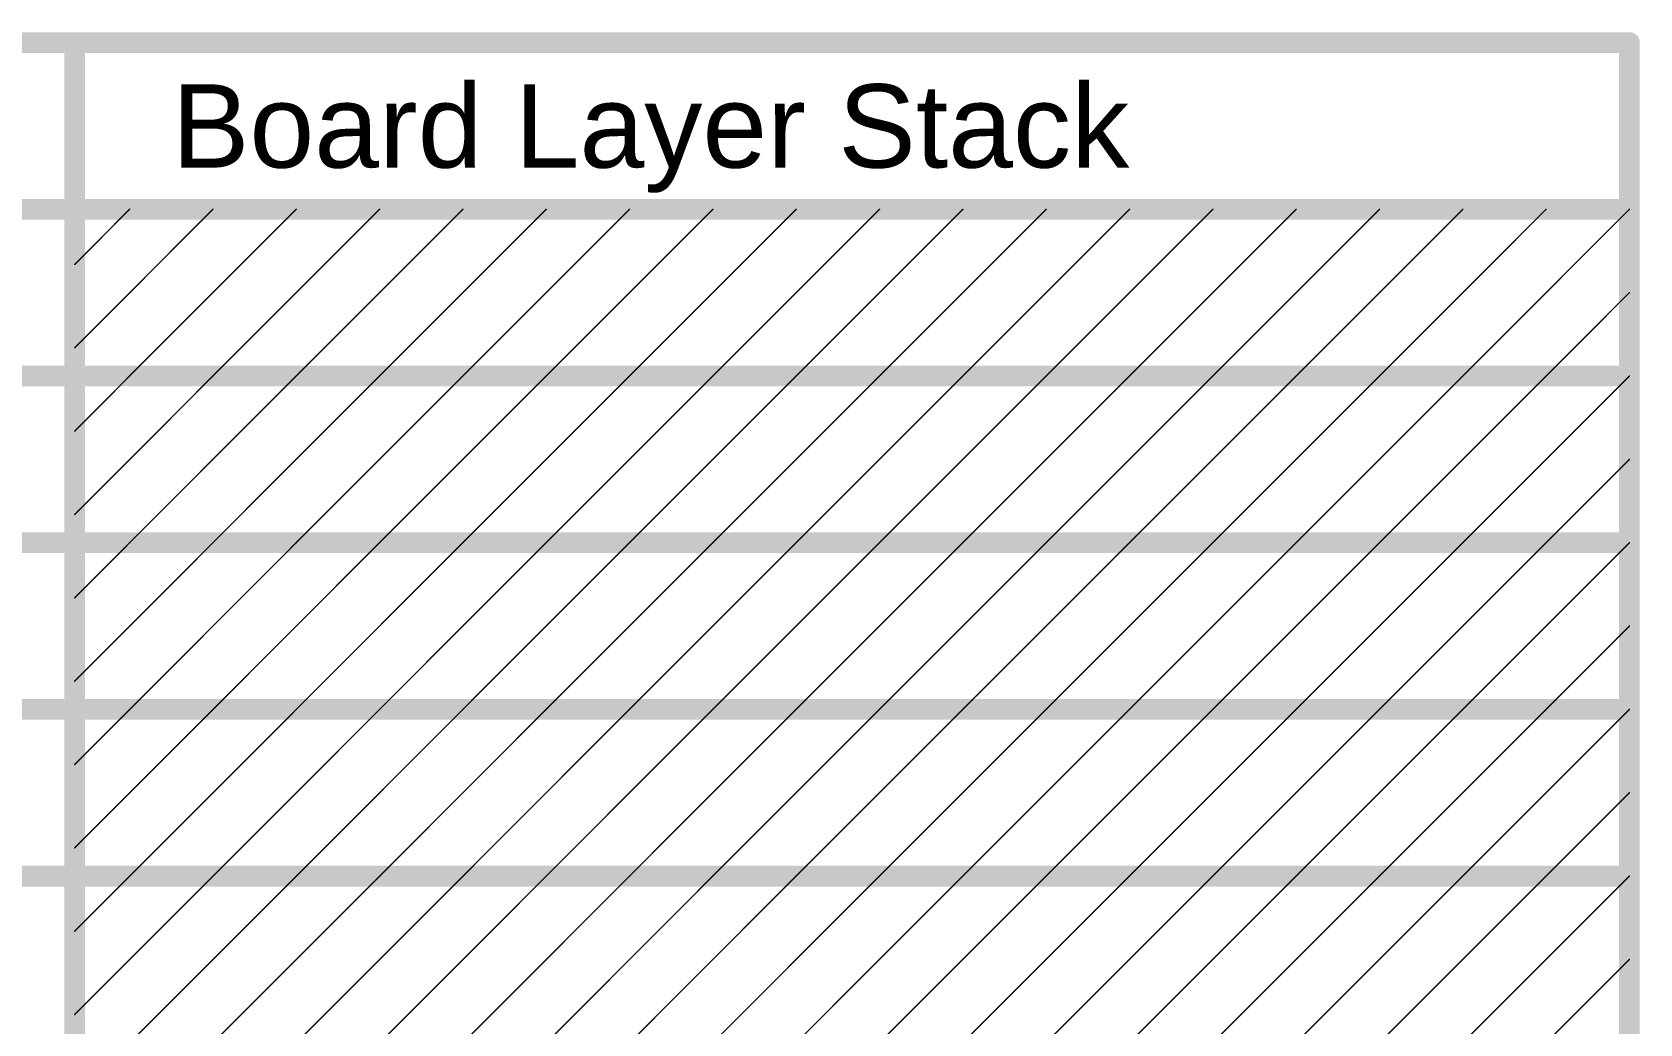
# Model space of a CAD drawing. Header units: inches. Extents: x 0 to 35.2, y -0.7 to 15.9.
# Drawn here: x 6.689 to 7.847, y 3.019 to 3.733 of the extents above; entities that cross this region are included whole.
import ezdxf

# ---------------------------------------------------------------- set-up
doc = ezdxf.new("R2010")
doc.units = ezdxf.units.IN
doc.header["$MEASUREMENT"] = 0
doc.layers.add('Mechanical 3', color=76, linetype='Continuous')
doc.styles.add('Arial', font='', dxfattribs={"height": 0.2})
doc.styles.get('Arial').set_extended_font_data('Arial')

msp = doc.modelspace()

# ---------------------------------------------------------------- linework, layer by layer
at = {"layer": 'Mechanical 3'}
for points in [[(3.3003, 3.725, 0.015, 0.015, 0), (7.8391, 3.725, 0.015, 0.015, 0)], [(6.7195, 2.285, 0.015, 0.015, 0), (6.7195, 3.725, 0.015, 0.015, 0)], [(7.8391, 2.285, 0.015, 0.015, 0), (7.8391, 3.725, 0.015, 0.015, 0)], [(3.3003, 3.605, 0.015, 0.015, 0), (7.8391, 3.605, 0.015, 0.015, 0)], [(6.7195, 3.5053, 0.001, 0.001, 0), (6.8191, 3.605, 0.001, 0.001, 0)], [(6.7195, 3.5653, 0.001, 0.001, 0), (6.7591, 3.605, 0.001, 0.001, 0)], [(6.7591, 3.485, 0.001, 0.001, 0), (6.8791, 3.605, 0.001, 0.001, 0)], [(6.8191, 3.485, 0.001, 0.001, 0), (6.9391, 3.605, 0.001, 0.001, 0)], [(6.8791, 3.485, 0.001, 0.001, 0), (6.9991, 3.605, 0.001, 0.001, 0)], [(6.9391, 3.485, 0.001, 0.001, 0), (7.0591, 3.605, 0.001, 0.001, 0)], [(6.9991, 3.485, 0.001, 0.001, 0), (7.1191, 3.605, 0.001, 0.001, 0)], [(7.0591, 3.485, 0.001, 0.001, 0), (7.1791, 3.605, 0.001, 0.001, 0)], [(7.1191, 3.485, 0.001, 0.001, 0), (7.2391, 3.605, 0.001, 0.001, 0)], [(7.1791, 3.485, 0.001, 0.001, 0), (7.2991, 3.605, 0.001, 0.001, 0)], [(7.2391, 3.485, 0.001, 0.001, 0), (7.3591, 3.605, 0.001, 0.001, 0)], [(7.2991, 3.485, 0.001, 0.001, 0), (7.4191, 3.605, 0.001, 0.001, 0)], [(7.3591, 3.485, 0.001, 0.001, 0), (7.4791, 3.605, 0.001, 0.001, 0)], [(7.4191, 3.485, 0.001, 0.001, 0), (7.5391, 3.605, 0.001, 0.001, 0)], [(7.4791, 3.485, 0.001, 0.001, 0), (7.5991, 3.605, 0.001, 0.001, 0)], [(7.5391, 3.485, 0.001, 0.001, 0), (7.6591, 3.605, 0.001, 0.001, 0)], [(7.5991, 3.485, 0.001, 0.001, 0), (7.7191, 3.605, 0.001, 0.001, 0)], [(7.6591, 3.485, 0.001, 0.001, 0), (7.7791, 3.605, 0.001, 0.001, 0)], [(7.7191, 3.485, 0.001, 0.001, 0), (7.8391, 3.605, 0.001, 0.001, 0)], [(7.7791, 3.485, 0.001, 0.001, 0), (7.8391, 3.545, 0.001, 0.001, 0)], [(6.1496, 3.485, 0.015, 0.015, 0), (6.7195, 3.485, 0.015, 0.015, 0)], [(6.7195, 3.485, 0.015, 0.015, 0), (7.8391, 3.485, 0.015, 0.015, 0)], [(6.7195, 3.3853, 0.001, 0.001, 0), (6.8191, 3.485, 0.001, 0.001, 0)], [(6.7195, 3.4453, 0.001, 0.001, 0), (6.7591, 3.485, 0.001, 0.001, 0)], [(6.7591, 3.365, 0.001, 0.001, 0), (6.8791, 3.485, 0.001, 0.001, 0)], [(6.8191, 3.365, 0.001, 0.001, 0), (6.9391, 3.485, 0.001, 0.001, 0)], [(6.8791, 3.365, 0.001, 0.001, 0), (6.9991, 3.485, 0.001, 0.001, 0)], [(6.9391, 3.365, 0.001, 0.001, 0), (7.0591, 3.485, 0.001, 0.001, 0)], [(6.9991, 3.365, 0.001, 0.001, 0), (7.1191, 3.485, 0.001, 0.001, 0)], [(7.0591, 3.365, 0.001, 0.001, 0), (7.1791, 3.485, 0.001, 0.001, 0)], [(7.1191, 3.365, 0.001, 0.001, 0), (7.2391, 3.485, 0.001, 0.001, 0)], [(7.1791, 3.365, 0.001, 0.001, 0), (7.2991, 3.485, 0.001, 0.001, 0)], [(7.2391, 3.365, 0.001, 0.001, 0), (7.3591, 3.485, 0.001, 0.001, 0)], [(7.2991, 3.365, 0.001, 0.001, 0), (7.4191, 3.485, 0.001, 0.001, 0)], [(7.3591, 3.365, 0.001, 0.001, 0), (7.4791, 3.485, 0.001, 0.001, 0)], [(7.4191, 3.365, 0.001, 0.001, 0), (7.5391, 3.485, 0.001, 0.001, 0)], [(7.4791, 3.365, 0.001, 0.001, 0), (7.5991, 3.485, 0.001, 0.001, 0)], [(7.5391, 3.365, 0.001, 0.001, 0), (7.6591, 3.485, 0.001, 0.001, 0)], [(7.5991, 3.365, 0.001, 0.001, 0), (7.7191, 3.485, 0.001, 0.001, 0)], [(7.6591, 3.365, 0.001, 0.001, 0), (7.7791, 3.485, 0.001, 0.001, 0)], [(7.7191, 3.365, 0.001, 0.001, 0), (7.8391, 3.485, 0.001, 0.001, 0)], [(7.7791, 3.365, 0.001, 0.001, 0), (7.8391, 3.425, 0.001, 0.001, 0)], [(6.1496, 3.365, 0.015, 0.015, 0), (6.7195, 3.365, 0.015, 0.015, 0)], [(6.7195, 3.365, 0.015, 0.015, 0), (7.8391, 3.365, 0.015, 0.015, 0)], [(6.7195, 3.2653, 0.001, 0.001, 0), (6.8191, 3.365, 0.001, 0.001, 0)], [(6.7195, 3.3253, 0.001, 0.001, 0), (6.7591, 3.365, 0.001, 0.001, 0)], [(6.7591, 3.245, 0.001, 0.001, 0), (6.8791, 3.365, 0.001, 0.001, 0)], [(6.8191, 3.245, 0.001, 0.001, 0), (6.9391, 3.365, 0.001, 0.001, 0)], [(6.8791, 3.245, 0.001, 0.001, 0), (6.9991, 3.365, 0.001, 0.001, 0)], [(6.9391, 3.245, 0.001, 0.001, 0), (7.0591, 3.365, 0.001, 0.001, 0)], [(6.9991, 3.245, 0.001, 0.001, 0), (7.1191, 3.365, 0.001, 0.001, 0)], [(7.0591, 3.245, 0.001, 0.001, 0), (7.1791, 3.365, 0.001, 0.001, 0)], [(7.1191, 3.245, 0.001, 0.001, 0), (7.2391, 3.365, 0.001, 0.001, 0)], [(7.1791, 3.245, 0.001, 0.001, 0), (7.2991, 3.365, 0.001, 0.001, 0)], [(7.2391, 3.245, 0.001, 0.001, 0), (7.3591, 3.365, 0.001, 0.001, 0)], [(7.2991, 3.245, 0.001, 0.001, 0), (7.4191, 3.365, 0.001, 0.001, 0)], [(7.3591, 3.245, 0.001, 0.001, 0), (7.4791, 3.365, 0.001, 0.001, 0)], [(7.4191, 3.245, 0.001, 0.001, 0), (7.5391, 3.365, 0.001, 0.001, 0)], [(7.4791, 3.245, 0.001, 0.001, 0), (7.5991, 3.365, 0.001, 0.001, 0)], [(7.5391, 3.245, 0.001, 0.001, 0), (7.6591, 3.365, 0.001, 0.001, 0)], [(7.5991, 3.245, 0.001, 0.001, 0), (7.7191, 3.365, 0.001, 0.001, 0)], [(7.6591, 3.245, 0.001, 0.001, 0), (7.7791, 3.365, 0.001, 0.001, 0)], [(7.7191, 3.245, 0.001, 0.001, 0), (7.8391, 3.365, 0.001, 0.001, 0)], [(7.7791, 3.245, 0.001, 0.001, 0), (7.8391, 3.305, 0.001, 0.001, 0)], [(6.1496, 3.245, 0.015, 0.015, 0), (6.7195, 3.245, 0.015, 0.015, 0)], [(6.7195, 3.245, 0.015, 0.015, 0), (7.8391, 3.245, 0.015, 0.015, 0)], [(6.7195, 3.1453, 0.001, 0.001, 0), (6.8191, 3.245, 0.001, 0.001, 0)], [(6.7195, 3.2053, 0.001, 0.001, 0), (6.7591, 3.245, 0.001, 0.001, 0)], [(6.7591, 3.125, 0.001, 0.001, 0), (6.8791, 3.245, 0.001, 0.001, 0)], [(6.8191, 3.125, 0.001, 0.001, 0), (6.9391, 3.245, 0.001, 0.001, 0)], [(6.8791, 3.125, 0.001, 0.001, 0), (6.9991, 3.245, 0.001, 0.001, 0)], [(6.9391, 3.125, 0.001, 0.001, 0), (7.0591, 3.245, 0.001, 0.001, 0)], [(6.9991, 3.125, 0.001, 0.001, 0), (7.1191, 3.245, 0.001, 0.001, 0)], [(7.0591, 3.125, 0.001, 0.001, 0), (7.1791, 3.245, 0.001, 0.001, 0)], [(7.1191, 3.125, 0.001, 0.001, 0), (7.2391, 3.245, 0.001, 0.001, 0)], [(7.1791, 3.125, 0.001, 0.001, 0), (7.2991, 3.245, 0.001, 0.001, 0)], [(7.2391, 3.125, 0.001, 0.001, 0), (7.3591, 3.245, 0.001, 0.001, 0)], [(7.2991, 3.125, 0.001, 0.001, 0), (7.4191, 3.245, 0.001, 0.001, 0)], [(7.3591, 3.125, 0.001, 0.001, 0), (7.4791, 3.245, 0.001, 0.001, 0)], [(7.4191, 3.125, 0.001, 0.001, 0), (7.5391, 3.245, 0.001, 0.001, 0)], [(7.4791, 3.125, 0.001, 0.001, 0), (7.5991, 3.245, 0.001, 0.001, 0)], [(7.5391, 3.125, 0.001, 0.001, 0), (7.6591, 3.245, 0.001, 0.001, 0)], [(7.5991, 3.125, 0.001, 0.001, 0), (7.7191, 3.245, 0.001, 0.001, 0)], [(7.6591, 3.125, 0.001, 0.001, 0), (7.7791, 3.245, 0.001, 0.001, 0)], [(7.7191, 3.125, 0.001, 0.001, 0), (7.8391, 3.245, 0.001, 0.001, 0)], [(7.7791, 3.125, 0.001, 0.001, 0), (7.8391, 3.185, 0.001, 0.001, 0)], [(6.1496, 3.125, 0.015, 0.015, 0), (6.7195, 3.125, 0.015, 0.015, 0)], [(6.7195, 3.125, 0.015, 0.015, 0), (7.8391, 3.125, 0.015, 0.015, 0)], [(6.7195, 3.0253, 0.001, 0.001, 0), (6.8191, 3.125, 0.001, 0.001, 0)], [(6.7195, 3.0853, 0.001, 0.001, 0), (6.7591, 3.125, 0.001, 0.001, 0)], [(6.7591, 3.005, 0.001, 0.001, 0), (6.8791, 3.125, 0.001, 0.001, 0)], [(6.8191, 3.005, 0.001, 0.001, 0), (6.9391, 3.125, 0.001, 0.001, 0)], [(6.8791, 3.005, 0.001, 0.001, 0), (6.9991, 3.125, 0.001, 0.001, 0)], [(6.9391, 3.005, 0.001, 0.001, 0), (7.0591, 3.125, 0.001, 0.001, 0)], [(6.9991, 3.005, 0.001, 0.001, 0), (7.1191, 3.125, 0.001, 0.001, 0)], [(7.0591, 3.005, 0.001, 0.001, 0), (7.1791, 3.125, 0.001, 0.001, 0)], [(7.1191, 3.005, 0.001, 0.001, 0), (7.2391, 3.125, 0.001, 0.001, 0)], [(7.1791, 3.005, 0.001, 0.001, 0), (7.2991, 3.125, 0.001, 0.001, 0)], [(7.2391, 3.005, 0.001, 0.001, 0), (7.3591, 3.125, 0.001, 0.001, 0)], [(7.2991, 3.005, 0.001, 0.001, 0), (7.4191, 3.125, 0.001, 0.001, 0)], [(7.3591, 3.005, 0.001, 0.001, 0), (7.4791, 3.125, 0.001, 0.001, 0)], [(7.4191, 3.005, 0.001, 0.001, 0), (7.5391, 3.125, 0.001, 0.001, 0)], [(7.4791, 3.005, 0.001, 0.001, 0), (7.5991, 3.125, 0.001, 0.001, 0)], [(7.5391, 3.005, 0.001, 0.001, 0), (7.6591, 3.125, 0.001, 0.001, 0)], [(7.5991, 3.005, 0.001, 0.001, 0), (7.7191, 3.125, 0.001, 0.001, 0)], [(7.6591, 3.005, 0.001, 0.001, 0), (7.7791, 3.125, 0.001, 0.001, 0)], [(7.7191, 3.005, 0.001, 0.001, 0), (7.8391, 3.125, 0.001, 0.001, 0)], [(7.7791, 3.005, 0.001, 0.001, 0), (7.8391, 3.065, 0.001, 0.001, 0)]]:
    msp.add_lwpolyline(points, format="xyseb", dxfattribs=at)
for points in [[(6.7157, 3.725, 0.0075, 0.0075, 1), (6.7232, 3.725, 0.0075, 0.0075, 1)], [(7.8354, 3.725, 0.0075, 0.0075, 1), (7.8429, 3.725, 0.0075, 0.0075, 1)], [(7.8354, 3.725, 0.0075, 0.0075, 1), (7.8429, 3.725, 0.0075, 0.0075, 1)], [(7.8354, 3.605, 0.0075, 0.0075, 1), (7.8429, 3.605, 0.0075, 0.0075, 1)], [(6.7589, 3.605, 0.0005, 0.0005, 1), (6.7594, 3.605, 0.0005, 0.0005, 1)], [(6.8189, 3.605, 0.0005, 0.0005, 1), (6.8194, 3.605, 0.0005, 0.0005, 1)], [(6.8789, 3.605, 0.0005, 0.0005, 1), (6.8794, 3.605, 0.0005, 0.0005, 1)], [(6.9389, 3.605, 0.0005, 0.0005, 1), (6.9394, 3.605, 0.0005, 0.0005, 1)], [(6.9989, 3.605, 0.0005, 0.0005, 1), (6.9994, 3.605, 0.0005, 0.0005, 1)], [(7.0589, 3.605, 0.0005, 0.0005, 1), (7.0594, 3.605, 0.0005, 0.0005, 1)], [(7.1189, 3.605, 0.0005, 0.0005, 1), (7.1194, 3.605, 0.0005, 0.0005, 1)], [(7.1789, 3.605, 0.0005, 0.0005, 1), (7.1794, 3.605, 0.0005, 0.0005, 1)], [(7.2389, 3.605, 0.0005, 0.0005, 1), (7.2394, 3.605, 0.0005, 0.0005, 1)], [(7.2989, 3.605, 0.0005, 0.0005, 1), (7.2994, 3.605, 0.0005, 0.0005, 1)], [(7.3589, 3.605, 0.0005, 0.0005, 1), (7.3594, 3.605, 0.0005, 0.0005, 1)], [(7.4189, 3.605, 0.0005, 0.0005, 1), (7.4194, 3.605, 0.0005, 0.0005, 1)], [(7.4789, 3.605, 0.0005, 0.0005, 1), (7.4794, 3.605, 0.0005, 0.0005, 1)], [(7.5389, 3.605, 0.0005, 0.0005, 1), (7.5394, 3.605, 0.0005, 0.0005, 1)], [(7.5989, 3.605, 0.0005, 0.0005, 1), (7.5994, 3.605, 0.0005, 0.0005, 1)], [(7.6589, 3.605, 0.0005, 0.0005, 1), (7.6594, 3.605, 0.0005, 0.0005, 1)], [(7.7189, 3.605, 0.0005, 0.0005, 1), (7.7194, 3.605, 0.0005, 0.0005, 1)], [(7.7789, 3.605, 0.0005, 0.0005, 1), (7.7794, 3.605, 0.0005, 0.0005, 1)], [(7.8389, 3.605, 0.0005, 0.0005, 1), (7.8394, 3.605, 0.0005, 0.0005, 1)], [(6.7192, 3.5653, 0.0005, 0.0005, 1), (6.7197, 3.5653, 0.0005, 0.0005, 1)], [(7.8389, 3.545, 0.0005, 0.0005, 1), (7.8394, 3.545, 0.0005, 0.0005, 1)], [(6.7192, 3.5053, 0.0005, 0.0005, 1), (6.7197, 3.5053, 0.0005, 0.0005, 1)], [(6.7157, 3.485, 0.0075, 0.0075, 1), (6.7232, 3.485, 0.0075, 0.0075, 1)], [(6.7157, 3.485, 0.0075, 0.0075, 1), (6.7232, 3.485, 0.0075, 0.0075, 1)], [(6.7589, 3.485, 0.0005, 0.0005, 1), (6.7594, 3.485, 0.0005, 0.0005, 1)], [(6.7589, 3.485, 0.0005, 0.0005, 1), (6.7594, 3.485, 0.0005, 0.0005, 1)], [(6.8189, 3.485, 0.0005, 0.0005, 1), (6.8194, 3.485, 0.0005, 0.0005, 1)], [(6.8189, 3.485, 0.0005, 0.0005, 1), (6.8194, 3.485, 0.0005, 0.0005, 1)], [(6.8789, 3.485, 0.0005, 0.0005, 1), (6.8794, 3.485, 0.0005, 0.0005, 1)], [(6.8789, 3.485, 0.0005, 0.0005, 1), (6.8794, 3.485, 0.0005, 0.0005, 1)], [(6.9389, 3.485, 0.0005, 0.0005, 1), (6.9394, 3.485, 0.0005, 0.0005, 1)], [(6.9389, 3.485, 0.0005, 0.0005, 1), (6.9394, 3.485, 0.0005, 0.0005, 1)], [(6.9989, 3.485, 0.0005, 0.0005, 1), (6.9994, 3.485, 0.0005, 0.0005, 1)], [(6.9989, 3.485, 0.0005, 0.0005, 1), (6.9994, 3.485, 0.0005, 0.0005, 1)], [(7.0589, 3.485, 0.0005, 0.0005, 1), (7.0594, 3.485, 0.0005, 0.0005, 1)], [(7.0589, 3.485, 0.0005, 0.0005, 1), (7.0594, 3.485, 0.0005, 0.0005, 1)], [(7.1189, 3.485, 0.0005, 0.0005, 1), (7.1194, 3.485, 0.0005, 0.0005, 1)], [(7.1189, 3.485, 0.0005, 0.0005, 1), (7.1194, 3.485, 0.0005, 0.0005, 1)], [(7.1789, 3.485, 0.0005, 0.0005, 1), (7.1794, 3.485, 0.0005, 0.0005, 1)], [(7.1789, 3.485, 0.0005, 0.0005, 1), (7.1794, 3.485, 0.0005, 0.0005, 1)], [(7.2389, 3.485, 0.0005, 0.0005, 1), (7.2394, 3.485, 0.0005, 0.0005, 1)], [(7.2389, 3.485, 0.0005, 0.0005, 1), (7.2394, 3.485, 0.0005, 0.0005, 1)], [(7.2989, 3.485, 0.0005, 0.0005, 1), (7.2994, 3.485, 0.0005, 0.0005, 1)], [(7.2989, 3.485, 0.0005, 0.0005, 1), (7.2994, 3.485, 0.0005, 0.0005, 1)], [(7.3589, 3.485, 0.0005, 0.0005, 1), (7.3594, 3.485, 0.0005, 0.0005, 1)], [(7.3589, 3.485, 0.0005, 0.0005, 1), (7.3594, 3.485, 0.0005, 0.0005, 1)], [(7.4189, 3.485, 0.0005, 0.0005, 1), (7.4194, 3.485, 0.0005, 0.0005, 1)], [(7.4189, 3.485, 0.0005, 0.0005, 1), (7.4194, 3.485, 0.0005, 0.0005, 1)], [(7.4789, 3.485, 0.0005, 0.0005, 1), (7.4794, 3.485, 0.0005, 0.0005, 1)], [(7.4789, 3.485, 0.0005, 0.0005, 1), (7.4794, 3.485, 0.0005, 0.0005, 1)], [(7.5389, 3.485, 0.0005, 0.0005, 1), (7.5394, 3.485, 0.0005, 0.0005, 1)], [(7.5389, 3.485, 0.0005, 0.0005, 1), (7.5394, 3.485, 0.0005, 0.0005, 1)], [(7.5989, 3.485, 0.0005, 0.0005, 1), (7.5994, 3.485, 0.0005, 0.0005, 1)], [(7.5989, 3.485, 0.0005, 0.0005, 1), (7.5994, 3.485, 0.0005, 0.0005, 1)], [(7.6589, 3.485, 0.0005, 0.0005, 1), (7.6594, 3.485, 0.0005, 0.0005, 1)], [(7.6589, 3.485, 0.0005, 0.0005, 1), (7.6594, 3.485, 0.0005, 0.0005, 1)], [(7.7189, 3.485, 0.0005, 0.0005, 1), (7.7194, 3.485, 0.0005, 0.0005, 1)], [(7.7189, 3.485, 0.0005, 0.0005, 1), (7.7194, 3.485, 0.0005, 0.0005, 1)], [(7.7789, 3.485, 0.0005, 0.0005, 1), (7.7794, 3.485, 0.0005, 0.0005, 1)], [(7.7789, 3.485, 0.0005, 0.0005, 1), (7.7794, 3.485, 0.0005, 0.0005, 1)], [(7.8354, 3.485, 0.0075, 0.0075, 1), (7.8429, 3.485, 0.0075, 0.0075, 1)], [(7.8389, 3.485, 0.0005, 0.0005, 1), (7.8394, 3.485, 0.0005, 0.0005, 1)], [(6.7192, 3.4453, 0.0005, 0.0005, 1), (6.7197, 3.4453, 0.0005, 0.0005, 1)], [(7.8389, 3.425, 0.0005, 0.0005, 1), (7.8394, 3.425, 0.0005, 0.0005, 1)], [(6.7192, 3.3853, 0.0005, 0.0005, 1), (6.7197, 3.3853, 0.0005, 0.0005, 1)], [(6.7157, 3.365, 0.0075, 0.0075, 1), (6.7232, 3.365, 0.0075, 0.0075, 1)], [(6.7157, 3.365, 0.0075, 0.0075, 1), (6.7232, 3.365, 0.0075, 0.0075, 1)], [(7.8354, 3.365, 0.0075, 0.0075, 1), (7.8429, 3.365, 0.0075, 0.0075, 1)], [(6.7589, 3.365, 0.0005, 0.0005, 1), (6.7594, 3.365, 0.0005, 0.0005, 1)], [(6.7589, 3.365, 0.0005, 0.0005, 1), (6.7594, 3.365, 0.0005, 0.0005, 1)], [(6.8189, 3.365, 0.0005, 0.0005, 1), (6.8194, 3.365, 0.0005, 0.0005, 1)], [(6.8189, 3.365, 0.0005, 0.0005, 1), (6.8194, 3.365, 0.0005, 0.0005, 1)], [(6.8789, 3.365, 0.0005, 0.0005, 1), (6.8794, 3.365, 0.0005, 0.0005, 1)], [(6.8789, 3.365, 0.0005, 0.0005, 1), (6.8794, 3.365, 0.0005, 0.0005, 1)], [(6.9389, 3.365, 0.0005, 0.0005, 1), (6.9394, 3.365, 0.0005, 0.0005, 1)], [(6.9389, 3.365, 0.0005, 0.0005, 1), (6.9394, 3.365, 0.0005, 0.0005, 1)], [(6.9989, 3.365, 0.0005, 0.0005, 1), (6.9994, 3.365, 0.0005, 0.0005, 1)], [(6.9989, 3.365, 0.0005, 0.0005, 1), (6.9994, 3.365, 0.0005, 0.0005, 1)], [(7.0589, 3.365, 0.0005, 0.0005, 1), (7.0594, 3.365, 0.0005, 0.0005, 1)], [(7.0589, 3.365, 0.0005, 0.0005, 1), (7.0594, 3.365, 0.0005, 0.0005, 1)], [(7.1189, 3.365, 0.0005, 0.0005, 1), (7.1194, 3.365, 0.0005, 0.0005, 1)], [(7.1189, 3.365, 0.0005, 0.0005, 1), (7.1194, 3.365, 0.0005, 0.0005, 1)], [(7.1789, 3.365, 0.0005, 0.0005, 1), (7.1794, 3.365, 0.0005, 0.0005, 1)], [(7.1789, 3.365, 0.0005, 0.0005, 1), (7.1794, 3.365, 0.0005, 0.0005, 1)], [(7.2389, 3.365, 0.0005, 0.0005, 1), (7.2394, 3.365, 0.0005, 0.0005, 1)], [(7.2389, 3.365, 0.0005, 0.0005, 1), (7.2394, 3.365, 0.0005, 0.0005, 1)], [(7.2989, 3.365, 0.0005, 0.0005, 1), (7.2994, 3.365, 0.0005, 0.0005, 1)], [(7.2989, 3.365, 0.0005, 0.0005, 1), (7.2994, 3.365, 0.0005, 0.0005, 1)], [(7.3589, 3.365, 0.0005, 0.0005, 1), (7.3594, 3.365, 0.0005, 0.0005, 1)], [(7.3589, 3.365, 0.0005, 0.0005, 1), (7.3594, 3.365, 0.0005, 0.0005, 1)], [(7.4189, 3.365, 0.0005, 0.0005, 1), (7.4194, 3.365, 0.0005, 0.0005, 1)], [(7.4189, 3.365, 0.0005, 0.0005, 1), (7.4194, 3.365, 0.0005, 0.0005, 1)], [(7.4789, 3.365, 0.0005, 0.0005, 1), (7.4794, 3.365, 0.0005, 0.0005, 1)], [(7.4789, 3.365, 0.0005, 0.0005, 1), (7.4794, 3.365, 0.0005, 0.0005, 1)], [(7.5389, 3.365, 0.0005, 0.0005, 1), (7.5394, 3.365, 0.0005, 0.0005, 1)], [(7.5389, 3.365, 0.0005, 0.0005, 1), (7.5394, 3.365, 0.0005, 0.0005, 1)], [(7.5989, 3.365, 0.0005, 0.0005, 1), (7.5994, 3.365, 0.0005, 0.0005, 1)], [(7.5989, 3.365, 0.0005, 0.0005, 1), (7.5994, 3.365, 0.0005, 0.0005, 1)], [(7.6589, 3.365, 0.0005, 0.0005, 1), (7.6594, 3.365, 0.0005, 0.0005, 1)], [(7.6589, 3.365, 0.0005, 0.0005, 1), (7.6594, 3.365, 0.0005, 0.0005, 1)], [(7.7189, 3.365, 0.0005, 0.0005, 1), (7.7194, 3.365, 0.0005, 0.0005, 1)], [(7.7189, 3.365, 0.0005, 0.0005, 1), (7.7194, 3.365, 0.0005, 0.0005, 1)], [(7.7789, 3.365, 0.0005, 0.0005, 1), (7.7794, 3.365, 0.0005, 0.0005, 1)], [(7.7789, 3.365, 0.0005, 0.0005, 1), (7.7794, 3.365, 0.0005, 0.0005, 1)], [(7.8389, 3.365, 0.0005, 0.0005, 1), (7.8394, 3.365, 0.0005, 0.0005, 1)], [(6.7192, 3.3253, 0.0005, 0.0005, 1), (6.7197, 3.3253, 0.0005, 0.0005, 1)], [(7.8389, 3.305, 0.0005, 0.0005, 1), (7.8394, 3.305, 0.0005, 0.0005, 1)], [(6.7192, 3.2653, 0.0005, 0.0005, 1), (6.7197, 3.2653, 0.0005, 0.0005, 1)], [(6.7157, 3.245, 0.0075, 0.0075, 1), (6.7232, 3.245, 0.0075, 0.0075, 1)], [(6.7157, 3.245, 0.0075, 0.0075, 1), (6.7232, 3.245, 0.0075, 0.0075, 1)], [(6.7589, 3.245, 0.0005, 0.0005, 1), (6.7594, 3.245, 0.0005, 0.0005, 1)], [(6.7589, 3.245, 0.0005, 0.0005, 1), (6.7594, 3.245, 0.0005, 0.0005, 1)], [(6.8189, 3.245, 0.0005, 0.0005, 1), (6.8194, 3.245, 0.0005, 0.0005, 1)], [(6.8189, 3.245, 0.0005, 0.0005, 1), (6.8194, 3.245, 0.0005, 0.0005, 1)], [(6.8789, 3.245, 0.0005, 0.0005, 1), (6.8794, 3.245, 0.0005, 0.0005, 1)], [(6.8789, 3.245, 0.0005, 0.0005, 1), (6.8794, 3.245, 0.0005, 0.0005, 1)], [(6.9389, 3.245, 0.0005, 0.0005, 1), (6.9394, 3.245, 0.0005, 0.0005, 1)], [(6.9389, 3.245, 0.0005, 0.0005, 1), (6.9394, 3.245, 0.0005, 0.0005, 1)], [(6.9989, 3.245, 0.0005, 0.0005, 1), (6.9994, 3.245, 0.0005, 0.0005, 1)], [(6.9989, 3.245, 0.0005, 0.0005, 1), (6.9994, 3.245, 0.0005, 0.0005, 1)], [(7.0589, 3.245, 0.0005, 0.0005, 1), (7.0594, 3.245, 0.0005, 0.0005, 1)], [(7.0589, 3.245, 0.0005, 0.0005, 1), (7.0594, 3.245, 0.0005, 0.0005, 1)], [(7.1189, 3.245, 0.0005, 0.0005, 1), (7.1194, 3.245, 0.0005, 0.0005, 1)], [(7.1189, 3.245, 0.0005, 0.0005, 1), (7.1194, 3.245, 0.0005, 0.0005, 1)], [(7.1789, 3.245, 0.0005, 0.0005, 1), (7.1794, 3.245, 0.0005, 0.0005, 1)], [(7.1789, 3.245, 0.0005, 0.0005, 1), (7.1794, 3.245, 0.0005, 0.0005, 1)], [(7.2389, 3.245, 0.0005, 0.0005, 1), (7.2394, 3.245, 0.0005, 0.0005, 1)], [(7.2389, 3.245, 0.0005, 0.0005, 1), (7.2394, 3.245, 0.0005, 0.0005, 1)], [(7.2989, 3.245, 0.0005, 0.0005, 1), (7.2994, 3.245, 0.0005, 0.0005, 1)], [(7.2989, 3.245, 0.0005, 0.0005, 1), (7.2994, 3.245, 0.0005, 0.0005, 1)], [(7.3589, 3.245, 0.0005, 0.0005, 1), (7.3594, 3.245, 0.0005, 0.0005, 1)], [(7.3589, 3.245, 0.0005, 0.0005, 1), (7.3594, 3.245, 0.0005, 0.0005, 1)], [(7.4189, 3.245, 0.0005, 0.0005, 1), (7.4194, 3.245, 0.0005, 0.0005, 1)], [(7.4189, 3.245, 0.0005, 0.0005, 1), (7.4194, 3.245, 0.0005, 0.0005, 1)], [(7.4789, 3.245, 0.0005, 0.0005, 1), (7.4794, 3.245, 0.0005, 0.0005, 1)], [(7.4789, 3.245, 0.0005, 0.0005, 1), (7.4794, 3.245, 0.0005, 0.0005, 1)], [(7.5389, 3.245, 0.0005, 0.0005, 1), (7.5394, 3.245, 0.0005, 0.0005, 1)], [(7.5389, 3.245, 0.0005, 0.0005, 1), (7.5394, 3.245, 0.0005, 0.0005, 1)], [(7.5989, 3.245, 0.0005, 0.0005, 1), (7.5994, 3.245, 0.0005, 0.0005, 1)], [(7.5989, 3.245, 0.0005, 0.0005, 1), (7.5994, 3.245, 0.0005, 0.0005, 1)], [(7.6589, 3.245, 0.0005, 0.0005, 1), (7.6594, 3.245, 0.0005, 0.0005, 1)], [(7.6589, 3.245, 0.0005, 0.0005, 1), (7.6594, 3.245, 0.0005, 0.0005, 1)], [(7.7189, 3.245, 0.0005, 0.0005, 1), (7.7194, 3.245, 0.0005, 0.0005, 1)], [(7.7189, 3.245, 0.0005, 0.0005, 1), (7.7194, 3.245, 0.0005, 0.0005, 1)], [(7.7789, 3.245, 0.0005, 0.0005, 1), (7.7794, 3.245, 0.0005, 0.0005, 1)], [(7.7789, 3.245, 0.0005, 0.0005, 1), (7.7794, 3.245, 0.0005, 0.0005, 1)], [(7.8354, 3.245, 0.0075, 0.0075, 1), (7.8429, 3.245, 0.0075, 0.0075, 1)], [(7.8389, 3.245, 0.0005, 0.0005, 1), (7.8394, 3.245, 0.0005, 0.0005, 1)], [(6.7192, 3.2053, 0.0005, 0.0005, 1), (6.7197, 3.2053, 0.0005, 0.0005, 1)], [(7.8389, 3.185, 0.0005, 0.0005, 1), (7.8394, 3.185, 0.0005, 0.0005, 1)], [(6.7192, 3.1453, 0.0005, 0.0005, 1), (6.7197, 3.1453, 0.0005, 0.0005, 1)], [(6.7157, 3.125, 0.0075, 0.0075, 1), (6.7232, 3.125, 0.0075, 0.0075, 1)], [(6.7157, 3.125, 0.0075, 0.0075, 1), (6.7232, 3.125, 0.0075, 0.0075, 1)], [(7.8354, 3.125, 0.0075, 0.0075, 1), (7.8429, 3.125, 0.0075, 0.0075, 1)], [(6.7589, 3.125, 0.0005, 0.0005, 1), (6.7594, 3.125, 0.0005, 0.0005, 1)], [(6.7589, 3.125, 0.0005, 0.0005, 1), (6.7594, 3.125, 0.0005, 0.0005, 1)], [(6.8189, 3.125, 0.0005, 0.0005, 1), (6.8194, 3.125, 0.0005, 0.0005, 1)], [(6.8189, 3.125, 0.0005, 0.0005, 1), (6.8194, 3.125, 0.0005, 0.0005, 1)], [(6.8789, 3.125, 0.0005, 0.0005, 1), (6.8794, 3.125, 0.0005, 0.0005, 1)], [(6.8789, 3.125, 0.0005, 0.0005, 1), (6.8794, 3.125, 0.0005, 0.0005, 1)], [(6.9389, 3.125, 0.0005, 0.0005, 1), (6.9394, 3.125, 0.0005, 0.0005, 1)], [(6.9389, 3.125, 0.0005, 0.0005, 1), (6.9394, 3.125, 0.0005, 0.0005, 1)], [(6.9989, 3.125, 0.0005, 0.0005, 1), (6.9994, 3.125, 0.0005, 0.0005, 1)], [(6.9989, 3.125, 0.0005, 0.0005, 1), (6.9994, 3.125, 0.0005, 0.0005, 1)], [(7.0589, 3.125, 0.0005, 0.0005, 1), (7.0594, 3.125, 0.0005, 0.0005, 1)], [(7.0589, 3.125, 0.0005, 0.0005, 1), (7.0594, 3.125, 0.0005, 0.0005, 1)], [(7.1189, 3.125, 0.0005, 0.0005, 1), (7.1194, 3.125, 0.0005, 0.0005, 1)], [(7.1189, 3.125, 0.0005, 0.0005, 1), (7.1194, 3.125, 0.0005, 0.0005, 1)], [(7.1789, 3.125, 0.0005, 0.0005, 1), (7.1794, 3.125, 0.0005, 0.0005, 1)], [(7.1789, 3.125, 0.0005, 0.0005, 1), (7.1794, 3.125, 0.0005, 0.0005, 1)], [(7.2389, 3.125, 0.0005, 0.0005, 1), (7.2394, 3.125, 0.0005, 0.0005, 1)], [(7.2389, 3.125, 0.0005, 0.0005, 1), (7.2394, 3.125, 0.0005, 0.0005, 1)], [(7.2989, 3.125, 0.0005, 0.0005, 1), (7.2994, 3.125, 0.0005, 0.0005, 1)], [(7.2989, 3.125, 0.0005, 0.0005, 1), (7.2994, 3.125, 0.0005, 0.0005, 1)], [(7.3589, 3.125, 0.0005, 0.0005, 1), (7.3594, 3.125, 0.0005, 0.0005, 1)], [(7.3589, 3.125, 0.0005, 0.0005, 1), (7.3594, 3.125, 0.0005, 0.0005, 1)], [(7.4189, 3.125, 0.0005, 0.0005, 1), (7.4194, 3.125, 0.0005, 0.0005, 1)], [(7.4189, 3.125, 0.0005, 0.0005, 1), (7.4194, 3.125, 0.0005, 0.0005, 1)], [(7.4789, 3.125, 0.0005, 0.0005, 1), (7.4794, 3.125, 0.0005, 0.0005, 1)], [(7.4789, 3.125, 0.0005, 0.0005, 1), (7.4794, 3.125, 0.0005, 0.0005, 1)], [(7.5389, 3.125, 0.0005, 0.0005, 1), (7.5394, 3.125, 0.0005, 0.0005, 1)], [(7.5389, 3.125, 0.0005, 0.0005, 1), (7.5394, 3.125, 0.0005, 0.0005, 1)], [(7.5989, 3.125, 0.0005, 0.0005, 1), (7.5994, 3.125, 0.0005, 0.0005, 1)], [(7.5989, 3.125, 0.0005, 0.0005, 1), (7.5994, 3.125, 0.0005, 0.0005, 1)], [(7.6589, 3.125, 0.0005, 0.0005, 1), (7.6594, 3.125, 0.0005, 0.0005, 1)], [(7.6589, 3.125, 0.0005, 0.0005, 1), (7.6594, 3.125, 0.0005, 0.0005, 1)], [(7.7189, 3.125, 0.0005, 0.0005, 1), (7.7194, 3.125, 0.0005, 0.0005, 1)], [(7.7189, 3.125, 0.0005, 0.0005, 1), (7.7194, 3.125, 0.0005, 0.0005, 1)], [(7.7789, 3.125, 0.0005, 0.0005, 1), (7.7794, 3.125, 0.0005, 0.0005, 1)], [(7.7789, 3.125, 0.0005, 0.0005, 1), (7.7794, 3.125, 0.0005, 0.0005, 1)], [(7.8389, 3.125, 0.0005, 0.0005, 1), (7.8394, 3.125, 0.0005, 0.0005, 1)], [(6.7192, 3.0853, 0.0005, 0.0005, 1), (6.7197, 3.0853, 0.0005, 0.0005, 1)], [(7.8389, 3.065, 0.0005, 0.0005, 1), (7.8394, 3.065, 0.0005, 0.0005, 1)], [(6.7192, 3.0253, 0.0005, 0.0005, 1), (6.7197, 3.0253, 0.0005, 0.0005, 1)]]:
    msp.add_lwpolyline(points, format="xyseb", close=True, dxfattribs=at)

# ---------------------------------------------------------------- texts
at = {"layer": 'Mechanical 3', "style": 'Arial'}
msp.add_text('Board Layer Stack', height=0.06, dxfattribs=at).set_placement((6.7895, 3.635))

doc.saveas('drawing.dxf')
